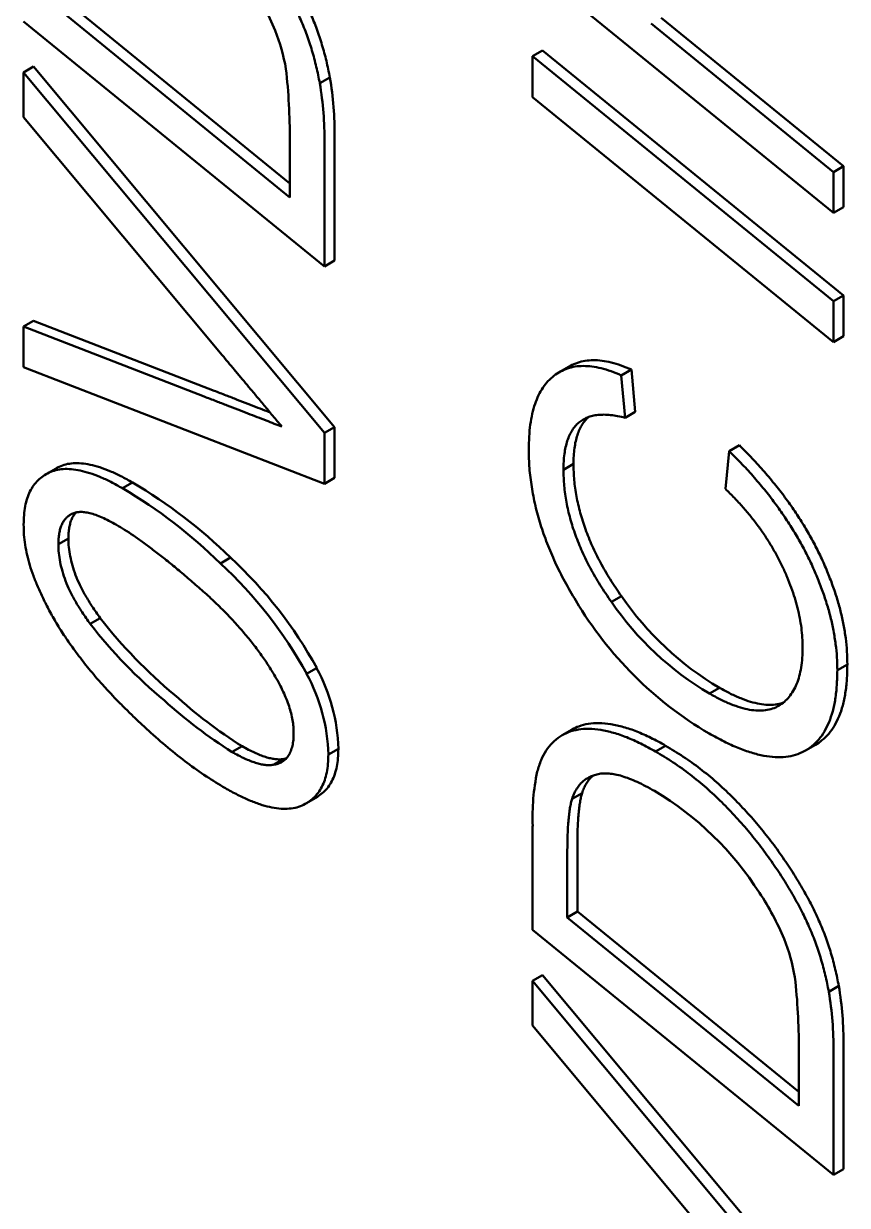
# Model space of a CAD drawing. Header units: millimetres. Extents: x 0 to 420, y 0 to 297.
# Drawn here: x 235.598 to 236.019, y 128.068 to 128.673 of the extents above; entities that cross this region are included whole.
import ezdxf

# ---------------------------------------------------------------- set-up
doc = ezdxf.new("R2010")
doc.units = ezdxf.units.MM
doc.header["$LTSCALE"] = 0.75
doc.layers.add('Visible', color=7, linetype='Continuous', lineweight=50)

msp = doc.modelspace()

# ---------------------------------------------------------------- linework, layer by layer
at = {"layer": 'Visible', "extrusion": (0, 0.816497, 0.57735)}
for p, q in [((236.01204, 128.57584), (235.8581, 128.70119)), ((235.61543, 128.68019), (235.73385, 128.58376)), ((235.62056, 128.68315), (235.73385, 128.5909)), ((235.92392, 128.67563), (236.01718, 128.59967)), ((235.75162, 128.54844), (235.59767, 128.67378)), ((235.91879, 128.67266), (236.01204, 128.59671)), ((235.8581, 128.65596), (235.86323, 128.65893)), ((235.8581, 128.65596), (236.01204, 128.53062)), ((235.8581, 128.6351), (235.8581, 128.65596)), ((235.86323, 128.65893), (236.01718, 128.53358)), ((235.59767, 128.64772), (235.6028, 128.65068)), ((235.6028, 128.65068), (235.75675, 128.46622)), ((235.59767, 128.64772), (235.75162, 128.46326)), ((235.59767, 128.62478), (235.59767, 128.64772)), ((235.74921, 128.64212), (235.75434, 128.64509)), ((236.01204, 128.50975), (235.8581, 128.6351)), ((235.69928, 128.50302), (235.59767, 128.62478)), ((235.75675, 128.61478), (235.75675, 128.5514)), ((235.73385, 128.58376), (235.73385, 128.6131)), ((235.75162, 128.61182), (235.75162, 128.54844)), ((236.01204, 128.59671), (236.01718, 128.59967)), ((236.01204, 128.59671), (236.01204, 128.57584)), ((236.01718, 128.59967), (236.01718, 128.5788)), ((236.01204, 128.57584), (236.01718, 128.5788)), ((235.75162, 128.54844), (235.75675, 128.5514)), ((236.01204, 128.53062), (236.01718, 128.53358)), ((236.01204, 128.53062), (236.01204, 128.50975)), ((236.01718, 128.53358), (236.01718, 128.51271)), ((235.59767, 128.51767), (235.6028, 128.52063)), ((235.59767, 128.51767), (235.69003, 128.48186)), ((235.59767, 128.49691), (235.59767, 128.51767)), ((235.6028, 128.52063), (235.69516, 128.48483)), ((236.01204, 128.50975), (236.01718, 128.51271)), ((235.75162, 128.43726), (235.59767, 128.49691)), ((235.87172, 128.49431), (235.87686, 128.49727)), ((235.90349, 128.49266), (235.90862, 128.49562)), ((235.90349, 128.49266), (235.90546, 128.47101)), ((235.90862, 128.49562), (235.9106, 128.47397)), ((235.90546, 128.47101), (235.9106, 128.47397)), ((235.75162, 128.46326), (235.75675, 128.46622)), ((235.75162, 128.46326), (235.75162, 128.43726)), ((235.75675, 128.46622), (235.75675, 128.44023)), ((235.95875, 128.45391), (235.96389, 128.45688)), ((235.95678, 128.43454), (235.95875, 128.45391)), ((235.60913, 128.44212), (235.61426, 128.44508)), ((235.87389, 128.44437), (235.87902, 128.44733)), ((235.75162, 128.43726), (235.75675, 128.44023)), ((235.64828, 128.4349), (235.65341, 128.43786)), ((235.61543, 128.40625), (235.62056, 128.40921)), ((235.69839, 128.39649), (235.70352, 128.39945)), ((235.8984, 128.37677), (235.90353, 128.37973)), ((235.63178, 128.36551), (235.63691, 128.36847)), ((235.74246, 128.33996), (235.74759, 128.34292)), ((236.01402, 128.34178), (236.01915, 128.34474)), ((235.94861, 128.32987), (235.95374, 128.33283)), ((235.87329, 128.30857), (235.87842, 128.31154)), ((235.70434, 128.29997), (235.70947, 128.30293)), ((235.75359, 128.29864), (235.75872, 128.3016)), ((235.92101, 128.30022), (235.92614, 128.30319)), ((235.99769, 128.30068), (236.00282, 128.30364)), ((235.72537, 128.29338), (235.7305, 128.29635)), ((235.74201, 128.27355), (235.74714, 128.27652)), ((235.8783, 128.27596), (235.88343, 128.27892)), ((235.8581, 128.20892), (235.8581, 128.26209)), ((235.88099, 128.25177), (235.88099, 128.21829)), ((235.87586, 128.2488), (235.87586, 128.21533)), ((235.87586, 128.21533), (235.88099, 128.21829)), ((235.87586, 128.21533), (235.99428, 128.1189)), ((235.88099, 128.21829), (235.99428, 128.12604)), ((236.01204, 128.08357), (235.8581, 128.20892)), ((235.8581, 128.18285), (235.86323, 128.18582)), ((235.86323, 128.18582), (236.01718, 128.00136)), ((235.8581, 128.18285), (236.01204, 127.9984)), ((235.8581, 128.15992), (235.8581, 128.18285)), ((236.00964, 128.17726), (236.01477, 128.18023)), ((235.95971, 128.03815), (235.8581, 128.15992)), ((235.99428, 128.1189), (235.99428, 128.14824)), ((236.01718, 128.14992), (236.01718, 128.08654)), ((236.01204, 128.14696), (236.01204, 128.08357)), ((236.01204, 128.08357), (236.01718, 128.08654))]:
    msp.add_line(p, q, dxfattribs=at)
at = {"layer": 'Visible', "extrusion": (2e-16, -2e-16, -1)}
for centre, radius, start, end in [((-235.6011, 128.61759), 0.13542, 146.28428, 157.59575), ((-235.42479, 128.61466), 0.30906, 173.5219, 180.28914), ((-235.58461, 128.61641), 0.17215, 170.41042, 180.54139), ((-236.04609, 128.47554), 0.1927, 300.46981, 329.40148)]:
    msp.add_arc(centre, radius, start, end, dxfattribs=at)
at = {"layer": 'Visible', "extrusion": (3e-16, 0, -1)}
for centre, radius, start, end in [((-235.63707, 128.63328), 0.09619, 158.07052, 170.27496), ((-235.8399, 128.14859), 0.17215, 170.41042, 180.54139)]:
    msp.add_arc(centre, radius, start, end, dxfattribs=at)
at = {"layer": 'Visible', "extrusion": (2e-16, -1e-16, -1)}
for centre, radius, start, end in [((-235.57947, 128.61345), 0.17215, 170.41042, 180.54139), ((-235.83858, 128.52562), 0.2557, 309.82928, 322.07237), ((-235.84124, 128.51226), 0.24737, 302.19085, 312.28709), ((-235.86153, 128.15273), 0.13542, 146.28428, 157.59575)]:
    msp.add_arc(centre, radius, start, end, dxfattribs=at)
at = {"layer": 'Visible'}
for centre, radius, start, end in [((235.5146, 128.20879), 0.26268, 45.60221, 59.40689), ((235.51973, 128.21176), 0.26268, 45.60221, 59.40689), ((235.54911, 128.23441), 0.22032, 28.63133, 47.35499), ((235.55424, 128.23737), 0.22032, 28.63133, 47.35499), ((235.97362, 128.26638), 0.11557, 168.23987, 182.13023), ((235.83753, 128.1411), 0.16183, 32.42376, 59.15532)]:
    msp.add_arc(centre, radius, start, end, dxfattribs=at)
at = {"layer": 'Visible', "extrusion": (2e-16, 0, -1)}
for centre, radius, start, end in [((-236.03376, 128.4687), 0.15769, 300.49593, 325.65952), ((-235.83345, 128.52266), 0.2557, 309.82928, 322.07237), ((-235.8975, 128.16842), 0.09619, 158.07052, 170.27496)]:
    msp.add_arc(centre, radius, start, end, dxfattribs=at)
at = {"layer": 'Visible', "extrusion": (1e-16, -2e-16, -1)}
msp.add_arc((-236.02863, 128.46573), 0.15769, 300.49593, 325.65952, dxfattribs=at)
at = {"layer": 'Visible', "extrusion": (1e-16, 0, -1)}
for centre, radius, start, end in [((-235.66774, 128.29913), 0.09104, 151.25836, 178.44833), ((-235.68522, 128.1498), 0.30906, 173.5219, 180.28914)]:
    msp.add_arc(centre, radius, start, end, dxfattribs=at)
at = {"layer": 'Visible', "extrusion": (4e-16, -1e-16, -1)}
msp.add_arc((-235.66261, 128.29617), 0.09104, 151.25836, 178.44833, dxfattribs=at)
at = {"layer": 'Visible', "extrusion": (3e-16, -2e-16, -1)}
msp.add_arc((-235.83611, 128.50929), 0.24737, 302.19085, 312.28709, dxfattribs=at)
at = {"layer": 'Visible', "extrusion": (0, -1e-16, -1)}
msp.add_arc((-235.84503, 128.15155), 0.17215, 170.41042, 180.54139, dxfattribs=at)
at = {"layer": 'Visible', "extrusion": (-1.83e-12, -2.0125e-12, -1)}
msp.add_open_spline([(235.66058, 128.76509), (235.66361, 128.76327), (235.66954, 128.75971), (235.67824, 128.75344), (235.68654, 128.74663), (235.6944, 128.73927), (235.70181, 128.73152), (235.70878, 128.72354), (235.7153, 128.71532), (235.72131, 128.70692), (235.72678, 128.69856), (235.73164, 128.69036), (235.7359, 128.68241), (235.73956, 128.6746), (235.74271, 128.66678), (235.74531, 128.65877), (235.74756, 128.65049), (235.74865, 128.64495), (235.74921, 128.64213)], degree=3, knots=[0, 0, 0, 0, 0.077723, 0.152498, 0.224882, 0.295406, 0.363791, 0.430071, 0.49486, 0.558338, 0.619324, 0.67687, 0.731323, 0.783261, 0.834457, 0.887283, 0.942446, 1, 1, 1, 1], dxfattribs=at)
at = {"layer": 'Visible', "extrusion": (-2.5837e-12, -2.5558e-12, -1)}
msp.add_open_spline([(235.66571, 128.76805), (235.66874, 128.76623), (235.67467, 128.76267), (235.68337, 128.7564), (235.69167, 128.7496), (235.69953, 128.74223), (235.70694, 128.73448), (235.71391, 128.7265), (235.72044, 128.71829), (235.72644, 128.70988), (235.73191, 128.70152), (235.73677, 128.69332), (235.74103, 128.68537), (235.74469, 128.67756), (235.74784, 128.66974), (235.75044, 128.66174), (235.75269, 128.65346), (235.75378, 128.64792), (235.75434, 128.64509)], degree=3, knots=[0, 0, 0, 0, 0.077723, 0.152498, 0.224882, 0.295406, 0.363791, 0.430071, 0.49486, 0.558338, 0.619324, 0.67687, 0.731323, 0.783261, 0.834457, 0.887283, 0.942446, 1, 1, 1, 1], dxfattribs=at)
at = {"layer": 'Visible', "extrusion": (-1.16314e-10, -9.82171e-11, -1)}
msp.add_open_spline([(235.72978, 128.46646), (235.72823, 128.46832), (235.72521, 128.47194), (235.7208, 128.47723), (235.71663, 128.48223), (235.71272, 128.48696), (235.70901, 128.49136), (235.70556, 128.49549), (235.70235, 128.49935), (235.70028, 128.50182), (235.69928, 128.50302)], degree=3, knots=[0, 0, 0, 0, 0.152584, 0.297207, 0.433869, 0.562571, 0.683675, 0.796816, 0.901996, 1, 1, 1, 1], dxfattribs=at)
at = {"layer": 'Visible'}
for points, knots in [([(235.87686, 128.49727), (235.87705, 128.49738), (235.8784, 128.49813), (235.88102, 128.49925), (235.88493, 128.50024), (235.88914, 128.50054), (235.89361, 128.50026), (235.89837, 128.49932), (235.90339, 128.49783), (235.90686, 128.49637), (235.90862, 128.49562)], [0.5649784, 0.5649784, 0.5649784, 0.5649784, 0.5750532, 0.6341027, 0.6924781, 0.7513974, 0.8108057, 0.8716067, 0.9347921, 1, 1, 1, 1]), ([(235.85612, 128.45459), (235.85617, 128.45685), (235.85626, 128.46125), (235.85683, 128.46743), (235.85787, 128.47301), (235.85923, 128.47809), (235.86106, 128.48255), (235.8633, 128.48643), (235.86588, 128.48983), (235.86892, 128.49253), (235.87225, 128.49473), (235.87589, 128.49629), (235.8798, 128.49728), (235.88401, 128.49758), (235.88848, 128.4973), (235.89323, 128.49636), (235.89826, 128.49487), (235.90173, 128.4934), (235.90349, 128.49266)], [0, 0, 0, 0, 0.072432, 0.141419, 0.207816, 0.271929, 0.334102, 0.395135, 0.455398, 0.515577, 0.575053, 0.634103, 0.692478, 0.751397, 0.810806, 0.871607, 0.934792, 1, 1, 1, 1]), ([(235.90546, 128.47101), (235.90417, 128.47132), (235.90166, 128.47194), (235.89806, 128.47241), (235.8947, 128.47263), (235.89161, 128.47249), (235.88875, 128.47204), (235.88616, 128.47122), (235.88382, 128.47005), (235.88172, 128.46856), (235.87986, 128.46673), (235.87824, 128.4646), (235.87692, 128.46205), (235.8758, 128.4592), (235.87495, 128.45598), (235.87433, 128.45243), (235.87395, 128.44856), (235.87391, 128.44578), (235.87389, 128.44437)], [0, 0, 0, 0, 0.073837, 0.143953, 0.211494, 0.275723, 0.337491, 0.397518, 0.455498, 0.513133, 0.570102, 0.6269, 0.684293, 0.743297, 0.804167, 0.866797, 0.932143, 1, 1, 1, 1]), ([(235.88681, 128.4714), (235.88618, 128.47086), (235.88498, 128.46967), (235.88337, 128.46756), (235.88205, 128.46501), (235.88093, 128.46216), (235.88008, 128.45895), (235.87946, 128.4554), (235.87909, 128.45152), (235.87904, 128.44875), (235.87902, 128.44733)], [0.5152789, 0.5152789, 0.5152789, 0.5152789, 0.5701019, 0.6268996, 0.684293, 0.7432973, 0.8041667, 0.8667973, 0.9321434, 1, 1, 1, 1]), ([(235.88018, 128.37743), (235.87825, 128.38067), (235.87447, 128.38706), (235.86959, 128.3969), (235.86542, 128.40667), (235.86201, 128.4164), (235.85937, 128.42608), (235.85751, 128.4357), (235.85632, 128.44531), (235.85619, 128.45146), (235.85612, 128.45459)], [0, 0, 0, 0, 0.129717, 0.255168, 0.378006, 0.499614, 0.620775, 0.74407, 0.8699, 1, 1, 1, 1]), ([(235.59767, 128.41636), (235.59772, 128.418), (235.59781, 128.42123), (235.59838, 128.42571), (235.59942, 128.42971), (235.60082, 128.43331), (235.60272, 128.43636), (235.60493, 128.43907), (235.60761, 128.44126), (235.61065, 128.44303), (235.61408, 128.44427), (235.6179, 128.44485), (235.62209, 128.44479), (235.62664, 128.44407), (235.63154, 128.44274), (235.63681, 128.44075), (235.64242, 128.43816), (235.64629, 128.436), (235.64828, 128.4349)], [0, 0, 0, 0, 0.058745, 0.115879, 0.171275, 0.226309, 0.281041, 0.336488, 0.393368, 0.452042, 0.51193, 0.572968, 0.635943, 0.701574, 0.770088, 0.842433, 0.919078, 1, 1, 1, 1]), ([(235.61426, 128.44508), (235.61477, 128.44537), (235.61635, 128.4462), (235.61921, 128.44724), (235.62303, 128.44781), (235.62722, 128.44775), (235.63177, 128.44704), (235.63668, 128.4457), (235.64194, 128.44372), (235.64756, 128.44112), (235.65142, 128.43897), (235.65341, 128.43786)], [0.4229, 0.4229, 0.4229, 0.4229, 0.4520421, 0.5119299, 0.5729679, 0.6359433, 0.7015735, 0.7700881, 0.8424329, 0.919078, 1, 1, 1, 1]), ([(235.87389, 128.44437), (235.87395, 128.44165), (235.87407, 128.43628), (235.87529, 128.42785), (235.8772, 128.41941), (235.87991, 128.41092), (235.8834, 128.40239), (235.88763, 128.3938), (235.89265, 128.38518), (235.89646, 128.37961), (235.8984, 128.37677)], [0, 0, 0, 0, 0.127954, 0.251949, 0.372493, 0.492183, 0.613003, 0.73653, 0.86526, 1, 1, 1, 1]), ([(235.87902, 128.44733), (235.87908, 128.44461), (235.8792, 128.43924), (235.88043, 128.43082), (235.88233, 128.42238), (235.88504, 128.41388), (235.88853, 128.40535), (235.89276, 128.39677), (235.89778, 128.38814), (235.90159, 128.38257), (235.90353, 128.37973)], [0, 0, 0, 0, 0.127954, 0.251949, 0.372493, 0.492183, 0.613003, 0.73653, 0.86526, 1, 1, 1, 1]), ([(235.64513, 128.4162), (235.64387, 128.41691), (235.64141, 128.41829), (235.63788, 128.41999), (235.63462, 128.42124), (235.63162, 128.42225), (235.62891, 128.4227), (235.62646, 128.42286), (235.62429, 128.42258), (235.62239, 128.42191), (235.62074, 128.42092), (235.61933, 128.41963), (235.6181, 128.41811), (235.61711, 128.4163), (235.61639, 128.41416), (235.61581, 128.41181), (235.61552, 128.40913), (235.61546, 128.40722), (235.61543, 128.40625)], [0, 0, 0, 0, 0.088053, 0.170664, 0.246787, 0.31797, 0.38383, 0.445961, 0.504754, 0.56075, 0.614899, 0.66844, 0.72086, 0.773997, 0.827634, 0.882833, 0.940531, 1, 1, 1, 1]), ([(235.62448, 128.42255), (235.62448, 128.42255), (235.62405, 128.42208), (235.62323, 128.42107), (235.62224, 128.41926), (235.62152, 128.41712), (235.62094, 128.41477), (235.62065, 128.41209), (235.62059, 128.41018), (235.62056, 128.40921)], [0.6683229, 0.6683229, 0.6683229, 0.6683229, 0.6684402, 0.7208597, 0.7739973, 0.8276338, 0.8828326, 0.9405311, 1, 1, 1, 1]), ([(235.70089, 128.28145), (235.69765, 128.28341), (235.69112, 128.28736), (235.68129, 128.29432), (235.67139, 128.30214), (235.66319, 128.30935), (235.65672, 128.31534), (235.65211, 128.3198), (235.64771, 128.32409), (235.6436, 128.32837), (235.63971, 128.33249), (235.63609, 128.33653), (235.63272, 128.34048), (235.62863, 128.3455), (235.62399, 128.35161), (235.61892, 128.35874), (235.61456, 128.36561), (235.61083, 128.37219), (235.60765, 128.37845), (235.60492, 128.3844), (235.60264, 128.39006), (235.60079, 128.39548), (235.59938, 128.40077), (235.5984, 128.406), (235.59775, 128.41127), (235.5977, 128.41464), (235.59767, 128.41636)], [0, 0, 0, 0, 0.072796, 0.146675, 0.221819, 0.298833, 0.336966, 0.37348, 0.408245, 0.441522, 0.472876, 0.502941, 0.53124, 0.558022, 0.608376, 0.654982, 0.698039, 0.737723, 0.774948, 0.809874, 0.842508, 0.873595, 0.904058, 0.934975, 0.966948, 1, 1, 1, 1]), ([(235.72636, 128.33864), (235.7252, 128.34057), (235.72283, 128.3445), (235.71887, 128.35021), (235.71458, 128.35597), (235.70985, 128.36165), (235.70476, 128.36736), (235.69928, 128.37303), (235.69341, 128.3787), (235.68726, 128.38422), (235.68107, 128.38957), (235.67507, 128.3946), (235.66935, 128.39924), (235.66394, 128.40341), (235.65882, 128.40725), (235.654, 128.41064), (235.64946, 128.41364), (235.64654, 128.41537), (235.64513, 128.4162)], [0, 0, 0, 0, 0.054883, 0.111449, 0.170256, 0.232038, 0.296168, 0.364001, 0.434967, 0.50926, 0.583691, 0.654449, 0.72123, 0.784426, 0.843445, 0.899342, 0.951495, 1, 1, 1, 1]), ([(235.62056, 128.40921), (235.6206, 128.40774), (235.62067, 128.4048), (235.62142, 128.40013), (235.62256, 128.39534), (235.62422, 128.39041), (235.6264, 128.38525), (235.62931, 128.37988), (235.63281, 128.37419), (235.6355, 128.37044), (235.63691, 128.36847)], [0, 0, 0, 0, 0.113865, 0.2268, 0.338478, 0.453092, 0.572233, 0.701614, 0.843457, 1, 1, 1, 1]), ([(235.61543, 128.40625), (235.61547, 128.40477), (235.61554, 128.40184), (235.61629, 128.39717), (235.61743, 128.39238), (235.61909, 128.38745), (235.62127, 128.38229), (235.62417, 128.37692), (235.62768, 128.37123), (235.63037, 128.36748), (235.63178, 128.36551)], [0, 0, 0, 0, 0.113865, 0.2268, 0.338478, 0.453092, 0.572233, 0.701614, 0.843457, 1, 1, 1, 1]), ([(235.8605, 128.28993), (235.8611, 128.29192), (235.86228, 128.29585), (235.8649, 128.30082), (235.86817, 128.30486), (235.87204, 128.30801), (235.87647, 128.3103), (235.88147, 128.31158), (235.88698, 128.31197), (235.89301, 128.31133), (235.89947, 128.30988), (235.90631, 128.30756), (235.91353, 128.30436), (235.91848, 128.30163), (235.92101, 128.30022)], [0, 0, 0, 0, 0.080974, 0.159821, 0.237101, 0.314559, 0.392266, 0.470907, 0.551044, 0.634479, 0.720849, 0.810047, 0.90273, 1, 1, 1, 1]), ([(235.87842, 128.31154), (235.87945, 128.31214), (235.88205, 128.31338), (235.8866, 128.31454), (235.89211, 128.31493), (235.89815, 128.31429), (235.9046, 128.31284), (235.91144, 128.31053), (235.91867, 128.30733), (235.92361, 128.30459), (235.92614, 128.30319)], [0.3358631, 0.3358631, 0.3358631, 0.3358631, 0.3922656, 0.4709075, 0.5510441, 0.6344795, 0.7208491, 0.8100467, 0.9027305, 1, 1, 1, 1]), ([(235.92048, 128.28002), (235.91896, 128.28086), (235.91601, 128.2825), (235.91171, 128.28465), (235.9077, 128.28631), (235.90394, 128.28765), (235.90046, 128.28853), (235.89726, 128.28896), (235.89431, 128.2891), (235.89166, 128.28871), (235.88924, 128.28802), (235.88701, 128.28712), (235.88503, 128.28588), (235.88324, 128.28444), (235.88168, 128.2827), (235.88033, 128.28072), (235.87917, 128.27849), (235.87859, 128.2768), (235.8783, 128.27596)], [0, 0, 0, 0, 0.086682, 0.168274, 0.245111, 0.317334, 0.386095, 0.450577, 0.512121, 0.571266, 0.628175, 0.683804, 0.73763, 0.790853, 0.842657, 0.895089, 0.947226, 1, 1, 1, 1]), ([(235.88901, 128.28789), (235.8888, 128.28771), (235.88803, 128.28703), (235.88681, 128.28567), (235.88546, 128.28368), (235.8843, 128.28145), (235.88372, 128.27977), (235.88343, 128.27892)], [0.7719368, 0.7719368, 0.7719368, 0.7719368, 0.7908532, 0.842657, 0.895089, 0.9472259, 1, 1, 1, 1]), ([(235.8783, 128.27596), (235.87809, 128.27526), (235.87766, 128.27378), (235.87718, 128.27127), (235.87679, 128.2684), (235.87645, 128.26519), (235.87617, 128.26163), (235.876, 128.25767), (235.87587, 128.25338), (235.87586, 128.25037), (235.87586, 128.2488)], [0, 0, 0, 0, 0.08853, 0.187025, 0.29584, 0.41414, 0.544502, 0.685715, 0.836711, 1, 1, 1, 1]), ([(235.88343, 128.27892), (235.88322, 128.27822), (235.88279, 128.27675), (235.88231, 128.27423), (235.88192, 128.27137), (235.88158, 128.26815), (235.8813, 128.26459), (235.88114, 128.26063), (235.881, 128.25635), (235.88099, 128.25333), (235.88099, 128.25177)], [0, 0, 0, 0, 0.08853, 0.187025, 0.29584, 0.41414, 0.544502, 0.685715, 0.836711, 1, 1, 1, 1])]:
    msp.add_open_spline(points, degree=3, knots=knots, dxfattribs=at)
at = {"layer": 'Visible', "extrusion": (1.07768e-09, 2.77879e-09, -1)}
msp.add_open_spline([(235.69003, 128.48186), (235.69206, 128.48107), (235.69601, 128.47953), (235.70176, 128.47732), (235.7072, 128.47522), (235.71232, 128.47321), (235.71713, 128.47137), (235.72163, 128.46962), (235.72582, 128.46798), (235.7285, 128.46695), (235.72978, 128.46646)], degree=3, knots=[0, 0, 0, 0, 0.152782, 0.297886, 0.434432, 0.563177, 0.684243, 0.797508, 0.90297, 1, 1, 1, 1], dxfattribs=at)
at = {"layer": 'Visible', "extrusion": (1.20641e-09, 3.10743e-09, -1)}
msp.add_open_spline([(235.69516, 128.48483), (235.69719, 128.48404), (235.70114, 128.48249), (235.70689, 128.48028), (235.71233, 128.47818), (235.71745, 128.47617), (235.72119, 128.47474), (235.72323, 128.47395), (235.72367, 128.47378)], degree=3, knots=[0, 0, 0, 0, 0.1527819, 0.2978858, 0.4344322, 0.5631767, 0.6842434, 0.7170855, 0.7170855, 0.7170855, 0.7170855], dxfattribs=at)
at = {"layer": 'Visible', "extrusion": (5.7241e-12, 1.9339e-12, -1)}
msp.add_open_spline([(235.96389, 128.45688), (235.96611, 128.45464), (235.97045, 128.45026), (235.97668, 128.44341), (235.98247, 128.43647), (235.98788, 128.42948), (235.99281, 128.42236), (235.99738, 128.4152), (236.00152, 128.40796), (236.00522, 128.40065), (236.00848, 128.39336), (236.01134, 128.38614), (236.01375, 128.379), (236.01576, 128.37194), (236.01723, 128.36499), (236.01837, 128.3581), (236.01902, 128.35133), (236.01911, 128.34695), (236.01915, 128.34474)], degree=3, knots=[0, 0, 0, 0, 0.074708, 0.146232, 0.215412, 0.28197, 0.346609, 0.409581, 0.471472, 0.532484, 0.592555, 0.651264, 0.709256, 0.766626, 0.824289, 0.881888, 0.940311, 1, 1, 1, 1], dxfattribs=at)
at = {"layer": 'Visible', "extrusion": (1.5654e-12, 8.982e-13, -1)}
msp.add_open_spline([(235.95875, 128.45391), (235.96097, 128.45168), (235.96532, 128.4473), (235.97155, 128.44045), (235.97734, 128.4335), (235.98275, 128.42651), (235.98768, 128.4194), (235.99224, 128.41224), (235.99639, 128.405), (236.00009, 128.39769), (236.00335, 128.3904), (236.00621, 128.38317), (236.00861, 128.37604), (236.01062, 128.36897), (236.0121, 128.36203), (236.01324, 128.35514), (236.01389, 128.34836), (236.01398, 128.34399), (236.01402, 128.34178)], degree=3, knots=[0, 0, 0, 0, 0.074708, 0.146232, 0.215412, 0.28197, 0.346609, 0.409581, 0.471472, 0.532484, 0.592555, 0.651264, 0.709256, 0.766626, 0.824289, 0.881888, 0.940311, 1, 1, 1, 1], dxfattribs=at)
at = {"layer": 'Visible', "extrusion": (1.32018e-11, 3.9803e-12, -1)}
msp.add_open_spline([(235.99625, 128.3536), (235.99623, 128.35522), (235.99618, 128.35844), (235.99566, 128.36344), (235.99487, 128.3685), (235.99371, 128.37363), (235.99231, 128.37882), (235.99048, 128.38409), (235.9884, 128.38942), (235.98598, 128.39481), (235.98329, 128.40017), (235.98028, 128.40543), (235.97703, 128.4106), (235.97351, 128.41567), (235.96969, 128.42057), (235.96564, 128.42538), (235.96133, 128.43009), (235.95831, 128.43304), (235.95678, 128.43454)], degree=3, knots=[0, 0, 0, 0, 0.060714, 0.120473, 0.179174, 0.238193, 0.296791, 0.355884, 0.416315, 0.477655, 0.539918, 0.602208, 0.66495, 0.728859, 0.793839, 0.860382, 0.929196, 1, 1, 1, 1], dxfattribs=at)
at = {"layer": 'Visible', "extrusion": (-3.4564e-12, 7.5375e-12, -1)}
msp.add_open_spline([(235.94861, 128.32987), (235.95049, 128.32882), (235.95414, 128.32677), (235.95945, 128.32442), (235.96442, 128.32261), (235.96905, 128.32152), (235.97333, 128.32105), (235.97728, 128.32118), (235.98086, 128.32204), (235.98409, 128.32351), (235.98695, 128.32557), (235.98944, 128.32811), (235.99154, 128.33116), (235.99329, 128.33466), (235.9946, 128.3387), (235.99556, 128.3432), (235.99616, 128.34816), (235.99622, 128.35177), (235.99625, 128.3536)], degree=3, knots=[0, 0, 0, 0, 0.076554, 0.14849, 0.217041, 0.281998, 0.344266, 0.404497, 0.463309, 0.522232, 0.580564, 0.637771, 0.695076, 0.752725, 0.811565, 0.871926, 0.934728, 1, 1, 1, 1], dxfattribs=at)
at = {"layer": 'Visible', "extrusion": (1.527e-13, 2.3297e-12, -1)}
msp.add_open_spline([(236.01402, 128.34178), (236.01396, 128.33919), (236.01385, 128.33413), (236.01308, 128.32708), (236.01177, 128.32077), (236.00986, 128.31524), (236.00749, 128.31037), (236.0046, 128.3062), (236.00109, 128.30285), (235.99712, 128.30019), (235.99264, 128.29831), (235.98767, 128.29731), (235.98223, 128.29721), (235.97634, 128.29792), (235.96999, 128.29955), (235.9632, 128.30198), (235.95595, 128.30527), (235.95095, 128.30805), (235.94839, 128.30948)], degree=3, knots=[0, 0, 0, 0, 0.067191, 0.131134, 0.192685, 0.25186, 0.309663, 0.366823, 0.423691, 0.481298, 0.539455, 0.598096, 0.658016, 0.720068, 0.784788, 0.852528, 0.92432, 1, 1, 1, 1], dxfattribs=at)
at = {"layer": 'Visible', "extrusion": (1.89361e-11, -5.1043e-12, -1)}
msp.add_open_spline([(236.01915, 128.34474), (236.01909, 128.34215), (236.01898, 128.33709), (236.01821, 128.33005), (236.01691, 128.32373), (236.015, 128.3182), (236.01262, 128.31334), (236.00973, 128.30916), (236.0064, 128.30599), (236.00399, 128.30432), (236.00282, 128.30364)], degree=3, knots=[0, 0, 0, 0, 0.0671912, 0.131134, 0.1926847, 0.2518604, 0.3096626, 0.3668226, 0.4236905, 0.4725984, 0.4725984, 0.4725984, 0.4725984], dxfattribs=at)
at = {"layer": 'Visible', "extrusion": (-1.07862e-11, -5.9706e-12, -1)}
msp.add_open_spline([(235.73583, 128.30964), (235.7358, 128.31073), (235.73573, 128.31288), (235.73529, 128.31628), (235.73455, 128.31978), (235.73349, 128.32338), (235.73214, 128.32708), (235.73051, 128.33086), (235.72858, 128.33475), (235.72711, 128.33732), (235.72636, 128.33864)], degree=3, knots=[0, 0, 0, 0, 0.120284, 0.237873, 0.357019, 0.477946, 0.600321, 0.728378, 0.860298, 1, 1, 1, 1], dxfattribs=at)
at = {"layer": 'Visible', "extrusion": (-3.983e-12, -9.7534e-12, -1)}
msp.add_open_spline([(235.95374, 128.33283), (235.95562, 128.33178), (235.95928, 128.32974), (235.96458, 128.32738), (235.96956, 128.32557), (235.97418, 128.32448), (235.97846, 128.32401), (235.98241, 128.32414), (235.98499, 128.32476), (235.98629, 128.32523), (235.98647, 128.3253)], degree=3, knots=[0, 0, 0, 0, 0.076554, 0.1484897, 0.2170408, 0.2819977, 0.3442656, 0.4044972, 0.4633088, 0.4725626, 0.4725626, 0.4725626, 0.4725626], dxfattribs=at)
at = {"layer": 'Visible', "extrusion": (2.262e-13, 8.5966e-12, -1)}
msp.add_open_spline([(235.72537, 128.29338), (235.7262, 128.29355), (235.72782, 128.29387), (235.72996, 128.29487), (235.7318, 128.29626), (235.73326, 128.29813), (235.73442, 128.30038), (235.73525, 128.30305), (235.73575, 128.30615), (235.7358, 128.30845), (235.73583, 128.30964)], degree=3, knots=[0, 0, 0, 0, 0.129724, 0.253993, 0.375613, 0.494185, 0.613481, 0.736793, 0.864531, 1, 1, 1, 1], dxfattribs=at)
at = {"layer": 'Visible', "extrusion": (-3.22046e-11, -8.98732e-11, -1)}
msp.add_open_spline([(235.70434, 128.29997), (235.70543, 128.29935), (235.70755, 128.29813), (235.71064, 128.29667), (235.71355, 128.29539), (235.71627, 128.29443), (235.71883, 128.29371), (235.72118, 128.29335), (235.72339, 128.29313), (235.72472, 128.2933), (235.72537, 128.29338)], degree=3, knots=[0, 0, 0, 0, 0.149608, 0.291173, 0.424896, 0.551373, 0.672542, 0.786356, 0.89568, 1, 1, 1, 1], dxfattribs=at)
at = {"layer": 'Visible', "extrusion": (7.29e-12, 3.62169e-11, -1)}
msp.add_open_spline([(235.70947, 128.30293), (235.71056, 128.30231), (235.71268, 128.3011), (235.71577, 128.29963), (235.71868, 128.29835), (235.72141, 128.29739), (235.72396, 128.29668), (235.72632, 128.29631), (235.72853, 128.29609), (235.72986, 128.29626), (235.7305, 128.29635)], degree=3, knots=[0, 0, 0, 0, 0.149608, 0.291173, 0.424896, 0.551373, 0.672542, 0.786356, 0.89568, 1, 1, 1, 1], dxfattribs=at)
at = {"layer": 'Visible', "extrusion": (1.08438e-11, -7.274e-12, -1)}
msp.add_open_spline([(235.75872, 128.3016), (235.75868, 128.29998), (235.7586, 128.2968), (235.75797, 128.29243), (235.75691, 128.28848), (235.75543, 128.28497), (235.7535, 128.28194), (235.75117, 128.27933), (235.74896, 128.27763), (235.74756, 128.27676), (235.74714, 128.27652)], degree=3, knots=[0, 0, 0, 0, 0.0566729, 0.1114301, 0.165353, 0.2191243, 0.2730706, 0.3276755, 0.3841298, 0.4081091, 0.4081091, 0.4081091, 0.4081091], dxfattribs=at)
at = {"layer": 'Visible', "extrusion": (-2.2787e-12, -2.2203e-12, -1)}
msp.add_open_spline([(235.92101, 128.30022), (235.92403, 128.29841), (235.92997, 128.29484), (235.93867, 128.28858), (235.94697, 128.28177), (235.95483, 128.27441), (235.96223, 128.26666), (235.9692, 128.25868), (235.97573, 128.25046), (235.98173, 128.24205), (235.98721, 128.23369), (235.99207, 128.2255), (235.99633, 128.21755), (235.99998, 128.20974), (236.00314, 128.20192), (236.00574, 128.19391), (236.00799, 128.18563), (236.00908, 128.18009), (236.00964, 128.17726)], degree=3, knots=[0, 0, 0, 0, 0.077723, 0.152498, 0.224882, 0.295406, 0.363791, 0.430071, 0.49486, 0.558338, 0.619324, 0.67687, 0.731323, 0.783261, 0.834457, 0.887283, 0.942446, 1, 1, 1, 1], dxfattribs=at)
at = {"layer": 'Visible', "extrusion": (-5.4192e-12, -3.6751e-12, -1)}
msp.add_open_spline([(235.92614, 128.30319), (235.92916, 128.30137), (235.9351, 128.29781), (235.9438, 128.29154), (235.9521, 128.28473), (235.95996, 128.27737), (235.96737, 128.26962), (235.97433, 128.26164), (235.98086, 128.25342), (235.98687, 128.24502), (235.99234, 128.23666), (235.9972, 128.22846), (236.00146, 128.22051), (236.00512, 128.2127), (236.00827, 128.20488), (236.01087, 128.19687), (236.01312, 128.18859), (236.01421, 128.18305), (236.01477, 128.18023)], degree=3, knots=[0, 0, 0, 0, 0.077723, 0.152498, 0.224882, 0.295406, 0.363791, 0.430071, 0.49486, 0.558338, 0.619324, 0.67687, 0.731323, 0.783261, 0.834457, 0.887283, 0.942446, 1, 1, 1, 1], dxfattribs=at)
at = {"layer": 'Visible', "extrusion": (-1.562e-13, -6.1376e-12, -1)}
msp.add_open_spline([(235.75359, 128.29864), (235.75355, 128.29702), (235.75346, 128.29384), (235.75283, 128.28946), (235.75178, 128.28552), (235.7503, 128.28201), (235.74837, 128.27898), (235.74604, 128.27637), (235.74327, 128.27424), (235.74013, 128.27247), (235.73657, 128.27128), (235.73257, 128.27082), (235.72824, 128.2709), (235.72349, 128.27176), (235.71838, 128.27315), (235.71288, 128.2753), (235.707, 128.27803), (235.70296, 128.28029), (235.70089, 128.28145)], degree=3, knots=[0, 0, 0, 0, 0.056673, 0.11143, 0.165353, 0.219124, 0.273071, 0.327675, 0.38413, 0.442716, 0.503186, 0.564664, 0.628321, 0.694867, 0.764802, 0.838837, 0.917114, 1, 1, 1, 1], dxfattribs=at)
at = {"layer": 'Visible', "extrusion": (1.64972e-09, -8.25321e-09, -1)}
msp.add_open_spline([(235.7305, 128.29635), (235.73103, 128.29645), (235.73155, 128.29656), (235.73207, 128.29668)], degree=3, dxfattribs=at)

doc.saveas('drawing.dxf')
